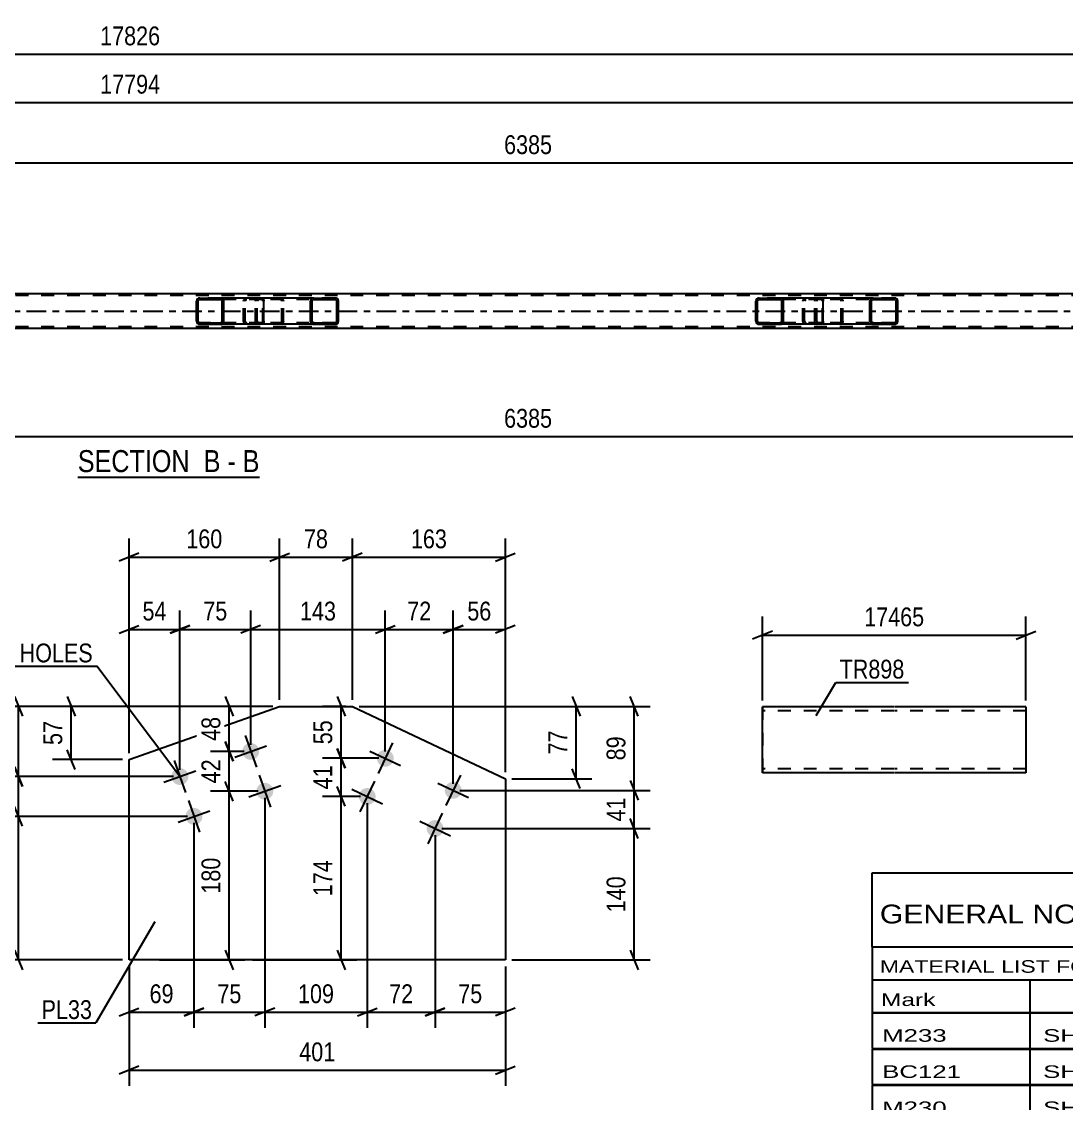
# Model space of a CAD drawing. Header units: millimetres. Extents: x 0 to 841, y 0 to 594.
# Drawn here: x 386.5 to 545.5, y 100.7 to 265.3 of the extents above; entities that cross this region are included whole.
import ezdxf

# ---------------------------------------------------------------- set-up
doc = ezdxf.new("R2010")
doc.units = ezdxf.units.MM
doc.linetypes.add('DXK_LINE_DOT2', pattern=[3.9198, 1.9599, -1.9599])
doc.linetypes.add('DXK_LINE_DOT3', pattern=[5.9187, 2.979, -0.9799, 0.9799, -0.9799])
doc.styles.add('Arial Narrow', font='ARIALN.TTF', dxfattribs={"height": 0.2})

# ---------------------------------------------------------------- blocks, each defined once
blk = doc.blocks.new('Unknown-275727060-12 - 3899')
at = {"color": 6, "linetype": 'Continuous'}
blk.add_line((395.1, 195.98), (422.75, 195.98), dxfattribs=at)
at = {"color": 0, "linetype": 'Continuous'}
for points in [[(413.21, 196.73), (413.21, 200.23), (395.1, 200.23), (395.1, 196.73)], [(416.81, 196.73), (416.81, 200.23), (414.26, 200.23), (414.26, 196.73)], [(419.14, 196.73), (419.14, 200.23), (417.86, 200.23), (417.86, 196.73)], [(422.75, 196.73), (422.75, 200.23), (420.19, 200.23), (420.19, 196.73)]]:
    blk.add_wipeout(points, dxfattribs=at)
at = {"color": 7, "linetype": 'Continuous', "style": 'Arial Narrow'}
for s, p in [('SECTION ', (395.1, 196.73)), ('B', (414.26, 196.73)), ('B', (420.19, 196.73)), ('-', (417.86, 196.73))]:
    blk.add_text(s, height=3.34, dxfattribs=at).set_placement(p)
blk = doc.blocks.new('Part-275727060-3961 - 3899')
at = {"color": 2, "linetype": 'Continuous'}
for p, q in [((590.53, 223.85), (341.12, 223.85)), ((590.53, 218.57), (341.12, 218.57))]:
    blk.add_line(p, q, dxfattribs=at)
at = {"color": 7, "linetype": 'DXK_LINE_DOT2'}
for p, q in [((732.53, 223.61), (73.61, 223.61)), ((732.53, 218.81), (73.61, 218.81))]:
    blk.add_line(p, q, dxfattribs=at)
at = {"color": 7, "linetype": 'DXK_LINE_DOT3'}
blk.add_line((73.61, 221.21), (732.53, 221.21), dxfattribs=at)
blk = doc.blocks.new('Part-275727060-4085 - 3899')
at = {"linetype": 'Continuous'}
h = blk.add_hatch(dxfattribs=at)
h.set_pattern_fill('', scale=0.7, style=0, pattern_type=0)
h.set_pattern_definition([(45, (417.3038, 222.9175), (-1.57154, 1.57154), [])])
h.paths.add_polyline_path([(417.34, 222.73), (417.3, 222.92), (417.19, 223.07), (417.03, 223.18), (416.84, 223.21), (413.66, 223.21), (413.46, 223.18), (413.3, 223.07), (413.19, 222.92), (413.15, 222.73), (413.15, 219.69), (413.19, 219.51), (413.3, 219.35), (413.46, 219.25), (413.66, 219.21), (416.84, 219.21), (417.03, 219.25), (417.19, 219.35), (417.3, 219.51), (417.34, 219.69)])
h.paths.add_polyline_path([(417.07, 219.6), (417.02, 219.52), (416.94, 219.47), (416.84, 219.45), (413.66, 219.45), (413.56, 219.47), (413.48, 219.52), (413.42, 219.6), (413.4, 219.69), (413.4, 222.73), (413.42, 222.83), (413.48, 222.9), (413.56, 222.96), (413.66, 222.97), (416.84, 222.97), (416.94, 222.96), (417.02, 222.9), (417.07, 222.83), (417.09, 222.73), (417.09, 219.69)])
at = {"color": 2, "linetype": 'Continuous'}
for p, q in [((413.19, 222.92), (413.15, 222.73)), ((413.15, 219.69), (413.15, 222.73)), ((413.4, 222.73), (413.42, 222.83)), ((413.4, 219.69), (413.4, 222.73)), ((413.42, 222.83), (413.48, 222.9)), ((413.66, 223.21), (413.46, 223.18)), ((413.48, 222.9), (413.56, 222.96)), ((413.56, 222.96), (413.66, 222.97)), ((413.66, 223.21), (416.84, 223.21)), ((413.66, 222.97), (416.84, 222.97)), ((423.14, 223.21), (416.84, 223.21)), ((417.03, 223.18), (416.84, 223.21)), ((416.84, 222.97), (416.94, 222.96)), ((416.94, 222.96), (417.02, 222.9)), ((417.02, 222.9), (417.07, 222.83)), ((417.07, 222.83), (417.09, 222.73)), ((417.09, 219.69), (417.09, 222.73)), ((417.34, 222.73), (417.3, 222.92)), ((417.34, 219.69), (417.34, 222.73)), ((423.14, 223.21), (423.24, 223.18)), ((423.24, 223.18), (423.33, 223.07)), ((423.33, 223.07), (423.39, 222.92)), ((423.39, 222.92), (423.41, 222.73)), ((423.41, 219.69), (423.41, 222.73)), ((413.15, 219.69), (413.19, 219.51)), ((413.42, 219.6), (413.4, 219.69)), ((413.48, 219.52), (413.42, 219.6)), ((413.46, 219.25), (413.66, 219.21)), ((413.56, 219.47), (413.48, 219.52)), ((413.66, 219.45), (413.56, 219.47)), ((413.66, 219.45), (416.84, 219.45)), ((413.66, 219.21), (416.84, 219.21)), ((416.94, 219.47), (416.84, 219.45)), ((416.84, 219.21), (417.03, 219.25)), ((423.14, 219.21), (416.84, 219.21)), ((417.02, 219.52), (416.94, 219.47)), ((417.07, 219.6), (417.02, 219.52)), ((417.09, 219.69), (417.07, 219.6)), ((417.3, 219.51), (417.34, 219.69)), ((423.24, 219.25), (423.14, 219.21)), ((423.33, 219.35), (423.24, 219.25)), ((423.39, 219.51), (423.33, 219.35)), ((423.41, 219.69), (423.39, 219.51))]:
    blk.add_line(p, q, dxfattribs=at)
at = {"color": 7, "linetype": 'DXK_LINE_DOT2'}
for p, q in [((416.84, 223.21), (413.66, 223.21)), ((423.14, 222.97), (413.66, 222.97)), ((420.3, 222.73), (420.34, 222.92)), ((420.3, 219.69), (420.3, 222.73)), ((420.57, 222.83), (420.55, 222.73)), ((420.55, 219.69), (420.55, 222.73)), ((420.63, 222.9), (420.57, 222.83)), ((420.61, 223.18), (420.81, 223.21)), ((420.63, 222.9), (420.65, 222.92)), ((420.65, 222.92), (420.71, 222.96)), ((420.71, 222.96), (420.81, 222.97)), ((422.15, 222.97), (422.15, 223.21)), ((423.19, 222.96), (423.14, 222.97)), ((423.24, 222.9), (423.19, 222.96)), ((423.26, 222.83), (423.24, 222.9)), ((423.28, 222.73), (423.26, 222.83)), ((423.28, 219.69), (423.28, 222.73)), ((423.14, 219.45), (413.66, 219.45)), ((416.84, 219.21), (413.66, 219.21)), ((420.34, 219.51), (420.3, 219.69)), ((420.55, 219.69), (420.57, 219.6)), ((420.57, 219.6), (420.63, 219.52)), ((420.81, 219.21), (420.61, 219.25)), ((420.63, 219.52), (420.71, 219.47)), ((420.71, 219.47), (420.81, 219.45)), ((422.15, 219.21), (422.15, 219.45)), ((423.14, 219.45), (423.19, 219.47)), ((423.19, 219.47), (423.24, 219.52)), ((423.24, 219.52), (423.26, 219.6)), ((423.26, 219.6), (423.28, 219.69))]:
    blk.add_line(p, q, dxfattribs=at)
at = {"color": 2, "linetype": 'Continuous'}
for centre, start, end in [((413.64, 222.72), 111.1941, 156.1506), ((416.85, 222.72), 23.8494, 68.8059), ((413.64, 219.71), 203.8494, 248.8059), ((416.85, 219.71), 291.1941, 336.1506)]:
    blk.add_arc(centre, 0.492, start, end, dxfattribs=at)
at = {"color": 7, "linetype": 'DXK_LINE_DOT2'}
for centre, start, end in [((420.79, 222.72), 111.1941, 156.1506), ((420.79, 219.71), 203.8494, 248.8059)]:
    blk.add_arc(centre, 0.492, start, end, dxfattribs=at)
blk = doc.blocks.new('Part-275727060-4086 - 3899')
at = {"linetype": 'Continuous'}
h = blk.add_hatch(dxfattribs=at)
h.set_pattern_fill('', scale=0.7, style=0, pattern_type=0)
h.set_pattern_definition([(45, (502.438, 222.9175), (-1.57154, 1.57154), [])])
h.paths.add_polyline_path([(502.48, 222.73), (502.44, 222.92), (502.33, 223.07), (502.17, 223.18), (501.97, 223.21), (498.79, 223.21), (498.6, 223.18), (498.43, 223.07), (498.32, 222.92), (498.29, 222.73), (498.29, 219.69), (498.32, 219.51), (498.43, 219.35), (498.6, 219.25), (498.79, 219.21), (501.97, 219.21), (502.17, 219.25), (502.33, 219.35), (502.44, 219.51), (502.48, 219.69)])
h.paths.add_polyline_path([(502.21, 219.6), (502.15, 219.52), (502.07, 219.47), (501.97, 219.45), (498.79, 219.45), (498.69, 219.47), (498.61, 219.52), (498.56, 219.6), (498.54, 219.69), (498.54, 222.73), (498.56, 222.83), (498.61, 222.9), (498.69, 222.96), (498.79, 222.97), (501.97, 222.97), (502.07, 222.96), (502.15, 222.9), (502.21, 222.83), (502.22, 222.73), (502.22, 219.69)])
at = {"color": 2, "linetype": 'Continuous'}
for p, q in [((498.32, 222.92), (498.29, 222.73)), ((498.29, 219.69), (498.29, 222.73)), ((498.54, 222.73), (498.56, 222.83)), ((498.54, 219.69), (498.54, 222.73)), ((498.56, 222.83), (498.61, 222.9)), ((498.79, 223.21), (498.6, 223.18)), ((498.61, 222.9), (498.69, 222.96)), ((498.69, 222.96), (498.79, 222.97)), ((498.79, 223.21), (501.97, 223.21)), ((498.79, 222.97), (501.97, 222.97)), ((508.27, 223.21), (501.97, 223.21)), ((502.17, 223.18), (501.97, 223.21)), ((501.97, 222.97), (502.07, 222.96)), ((502.07, 222.96), (502.15, 222.9)), ((502.15, 222.9), (502.21, 222.83)), ((502.21, 222.83), (502.22, 222.73)), ((502.22, 219.69), (502.22, 222.73)), ((502.48, 222.73), (502.44, 222.92)), ((502.48, 219.69), (502.48, 222.73)), ((508.27, 223.21), (508.38, 223.18)), ((508.38, 223.18), (508.47, 223.07)), ((508.47, 223.07), (508.52, 222.92)), ((508.52, 222.92), (508.54, 222.73)), ((508.54, 219.69), (508.54, 222.73)), ((498.29, 219.69), (498.32, 219.51)), ((498.56, 219.6), (498.54, 219.69)), ((498.61, 219.52), (498.56, 219.6)), ((498.6, 219.25), (498.79, 219.21)), ((498.69, 219.47), (498.61, 219.52)), ((498.79, 219.45), (498.69, 219.47)), ((498.79, 219.45), (501.97, 219.45)), ((498.79, 219.21), (501.97, 219.21)), ((502.07, 219.47), (501.97, 219.45)), ((501.97, 219.21), (502.17, 219.25)), ((508.27, 219.21), (501.97, 219.21)), ((502.15, 219.52), (502.07, 219.47)), ((502.21, 219.6), (502.15, 219.52)), ((502.22, 219.69), (502.21, 219.6)), ((502.44, 219.51), (502.48, 219.69)), ((508.38, 219.25), (508.27, 219.21)), ((508.47, 219.35), (508.38, 219.25)), ((508.52, 219.51), (508.47, 219.35)), ((508.54, 219.69), (508.52, 219.51))]:
    blk.add_line(p, q, dxfattribs=at)
at = {"color": 7, "linetype": 'DXK_LINE_DOT2'}
for p, q in [((501.97, 223.21), (498.79, 223.21)), ((508.27, 222.97), (498.79, 222.97)), ((505.44, 222.73), (505.47, 222.92)), ((505.44, 219.69), (505.44, 222.73)), ((505.71, 222.83), (505.69, 222.73)), ((505.69, 219.69), (505.69, 222.73)), ((505.76, 222.9), (505.71, 222.83)), ((505.75, 223.18), (505.94, 223.21)), ((505.76, 222.9), (505.78, 222.92)), ((505.78, 222.92), (505.84, 222.96)), ((505.84, 222.96), (505.94, 222.97)), ((507.28, 222.97), (507.28, 223.21)), ((508.33, 222.96), (508.27, 222.97)), ((508.37, 222.9), (508.33, 222.96)), ((508.4, 222.83), (508.37, 222.9)), ((508.41, 222.73), (508.4, 222.83)), ((508.41, 219.69), (508.41, 222.73)), ((508.27, 219.45), (498.79, 219.45)), ((501.97, 219.21), (498.79, 219.21)), ((505.47, 219.51), (505.44, 219.69)), ((505.69, 219.69), (505.71, 219.6)), ((505.71, 219.6), (505.76, 219.52)), ((505.94, 219.21), (505.75, 219.25)), ((505.76, 219.52), (505.78, 219.51)), ((505.78, 219.51), (505.84, 219.47)), ((505.84, 219.47), (505.94, 219.45)), ((507.28, 219.21), (507.28, 219.45)), ((508.27, 219.45), (508.33, 219.47)), ((508.33, 219.47), (508.37, 219.52)), ((508.37, 219.52), (508.4, 219.6)), ((508.4, 219.6), (508.41, 219.69))]:
    blk.add_line(p, q, dxfattribs=at)
at = {"color": 2, "linetype": 'Continuous'}
for centre, start, end in [((498.77, 222.72), 111.1941, 156.1506), ((501.99, 222.72), 23.8494, 68.8059), ((498.77, 219.71), 203.8494, 248.8059), ((501.99, 219.71), 291.1941, 336.1506)]:
    blk.add_arc(centre, 0.492, start, end, dxfattribs=at)
at = {"color": 7, "linetype": 'DXK_LINE_DOT2'}
for centre, start, end in [((505.92, 222.72), 111.1941, 156.1506), ((505.92, 219.71), 203.8494, 248.8059)]:
    blk.add_arc(centre, 0.492, start, end, dxfattribs=at)
blk = doc.blocks.new('Part-275727060-4087 - 3899')
at = {"linetype": 'Continuous'}
h = blk.add_hatch(dxfattribs=at)
h.set_pattern_fill('', scale=0.7, style=0, pattern_type=0)
h.set_pattern_definition([(45, (519.8487, 222.9175), (-1.57154, 1.57154), [])])
h.paths.add_polyline_path([(519.89, 222.73), (519.85, 222.92), (519.74, 223.07), (519.57, 223.18), (519.38, 223.21), (516.14, 223.21), (515.95, 223.18), (515.78, 223.07), (515.67, 222.92), (515.63, 222.73), (515.63, 219.69), (515.67, 219.51), (515.78, 219.35), (515.95, 219.25), (516.14, 219.21), (519.38, 219.21), (519.57, 219.25), (519.74, 219.35), (519.85, 219.51), (519.89, 219.69)])
h.paths.add_polyline_path([(519.61, 219.6), (519.56, 219.52), (519.47, 219.47), (519.38, 219.45), (516.14, 219.45), (516.04, 219.47), (515.96, 219.52), (515.91, 219.6), (515.89, 219.69), (515.89, 222.73), (515.91, 222.83), (515.96, 222.9), (516.04, 222.96), (516.14, 222.97), (519.38, 222.97), (519.47, 222.96), (519.56, 222.9), (519.61, 222.83), (519.63, 222.73), (519.63, 219.69)])
at = {"color": 7, "linetype": 'DXK_LINE_DOT2'}
for p, q in [((507.28, 222.73), (507.32, 222.92)), ((507.28, 219.69), (507.28, 222.73)), ((507.56, 222.83), (507.54, 222.73)), ((507.54, 219.69), (507.54, 222.73)), ((507.61, 222.9), (507.56, 222.83)), ((507.6, 223.18), (507.79, 223.21)), ((507.69, 222.96), (507.61, 222.9)), ((507.79, 222.97), (507.69, 222.96)), ((508.27, 223.21), (507.79, 223.21)), ((519.38, 222.97), (507.79, 222.97)), ((511.03, 223.21), (511.22, 223.18)), ((511.13, 222.96), (511.03, 222.97)), ((511.21, 222.9), (511.13, 222.96)), ((511.26, 222.83), (511.21, 222.9)), ((511.28, 222.73), (511.26, 222.83)), ((511.28, 219.69), (511.28, 222.73)), ((511.5, 222.92), (511.54, 222.73)), ((511.54, 219.69), (511.54, 222.73)), ((519.38, 223.21), (516.14, 223.21)), ((507.32, 219.51), (507.28, 219.69)), ((507.54, 219.69), (507.56, 219.6)), ((507.56, 219.6), (507.61, 219.52)), ((507.79, 219.21), (507.6, 219.25)), ((507.61, 219.52), (507.69, 219.47)), ((507.69, 219.47), (507.79, 219.45)), ((519.38, 219.45), (507.79, 219.45)), ((508.27, 219.21), (507.79, 219.21)), ((511.03, 219.45), (511.13, 219.47)), ((511.22, 219.25), (511.03, 219.21)), ((511.13, 219.47), (511.21, 219.52)), ((511.21, 219.52), (511.26, 219.6)), ((511.26, 219.6), (511.28, 219.69)), ((511.54, 219.69), (511.5, 219.51)), ((516.14, 219.21), (519.38, 219.21))]:
    blk.add_line(p, q, dxfattribs=at)
at = {"color": 2, "linetype": 'Continuous'}
for p, q in [((516.14, 223.21), (508.27, 223.21)), ((515.67, 222.92), (515.63, 222.73)), ((515.63, 219.69), (515.63, 222.73)), ((515.89, 222.73), (515.91, 222.83)), ((515.89, 219.69), (515.89, 222.73)), ((515.91, 222.83), (515.96, 222.9)), ((516.14, 223.21), (515.95, 223.18)), ((515.96, 222.9), (516.04, 222.96)), ((516.04, 222.96), (516.14, 222.97)), ((516.14, 223.21), (519.38, 223.21)), ((516.14, 222.97), (519.38, 222.97)), ((519.57, 223.18), (519.38, 223.21)), ((519.38, 222.97), (519.47, 222.96)), ((519.47, 222.96), (519.56, 222.9)), ((519.56, 222.9), (519.61, 222.83)), ((519.61, 222.83), (519.63, 222.73)), ((519.63, 219.69), (519.63, 222.73)), ((519.89, 222.73), (519.85, 222.92)), ((519.89, 219.69), (519.89, 222.73)), ((516.14, 219.21), (508.27, 219.21)), ((515.63, 219.69), (515.67, 219.51)), ((515.91, 219.6), (515.89, 219.69)), ((515.96, 219.52), (515.91, 219.6)), ((515.95, 219.25), (516.14, 219.21)), ((516.04, 219.47), (515.96, 219.52)), ((516.14, 219.45), (516.04, 219.47)), ((516.14, 219.45), (519.38, 219.45)), ((516.14, 219.21), (519.38, 219.21)), ((519.47, 219.47), (519.38, 219.45)), ((519.38, 219.21), (519.57, 219.25)), ((519.56, 219.52), (519.47, 219.47)), ((519.61, 219.6), (519.56, 219.52)), ((519.63, 219.69), (519.61, 219.6)), ((519.85, 219.51), (519.89, 219.69))]:
    blk.add_line(p, q, dxfattribs=at)
at = {"color": 7, "linetype": 'DXK_LINE_DOT2'}
for centre, start, end in [((507.77, 222.71), 110.7583, 155.68), ((511.05, 222.71), 24.3199, 69.2417), ((507.77, 219.71), 204.3199, 249.2417), ((511.05, 219.71), 290.7583, 335.68)]:
    blk.add_arc(centre, 0.496, start, end, dxfattribs=at)
at = {"color": 2, "linetype": 'Continuous'}
for centre, start, end in [((516.12, 222.71), 110.7583, 155.68), ((519.4, 222.71), 24.32, 69.2417), ((516.12, 219.71), 204.32, 249.2417), ((519.4, 219.71), 290.7583, 335.68)]:
    blk.add_arc(centre, 0.496, start, end, dxfattribs=at)
blk = doc.blocks.new('Part-275727060-4089 - 3899')
at = {"linetype": 'Continuous'}
h = blk.add_hatch(dxfattribs=at)
h.set_pattern_fill('', scale=0.7, style=0, pattern_type=0)
h.set_pattern_definition([(45, (434.7145, 222.9175), (-1.57154, 1.57154), [])])
h.paths.add_polyline_path([(434.75, 222.73), (434.71, 222.92), (434.6, 223.07), (434.44, 223.18), (434.24, 223.21), (431.01, 223.21), (430.81, 223.18), (430.65, 223.07), (430.54, 222.92), (430.5, 222.73), (430.5, 219.69), (430.54, 219.51), (430.65, 219.35), (430.81, 219.25), (431.01, 219.21), (434.24, 219.21), (434.44, 219.25), (434.6, 219.35), (434.71, 219.51), (434.75, 219.69)])
h.paths.add_polyline_path([(434.48, 219.6), (434.42, 219.52), (434.34, 219.47), (434.24, 219.45), (431.01, 219.45), (430.91, 219.47), (430.83, 219.52), (430.77, 219.6), (430.75, 219.69), (430.75, 222.73), (430.77, 222.83), (430.83, 222.9), (430.91, 222.96), (431.01, 222.97), (434.24, 222.97), (434.34, 222.96), (434.42, 222.9), (434.48, 222.83), (434.5, 222.73), (434.5, 219.69)])
at = {"color": 7, "linetype": 'DXK_LINE_DOT2'}
for p, q in [((422.15, 222.73), (422.19, 222.92)), ((422.15, 219.69), (422.15, 222.73)), ((422.42, 222.83), (422.4, 222.73)), ((422.4, 219.69), (422.4, 222.73)), ((422.48, 222.9), (422.42, 222.83)), ((422.46, 223.18), (422.66, 223.21)), ((422.56, 222.96), (422.48, 222.9)), ((422.66, 222.97), (422.56, 222.96)), ((423.14, 223.21), (422.66, 223.21)), ((434.24, 222.97), (422.66, 222.97)), ((425.89, 223.21), (426.09, 223.18)), ((425.99, 222.96), (425.89, 222.97)), ((426.07, 222.9), (425.99, 222.96)), ((426.13, 222.83), (426.07, 222.9)), ((426.15, 222.73), (426.13, 222.83)), ((426.15, 219.69), (426.15, 222.73)), ((426.37, 222.92), (426.4, 222.73)), ((426.4, 219.69), (426.4, 222.73)), ((434.24, 223.21), (431.01, 223.21)), ((422.19, 219.51), (422.15, 219.69)), ((422.4, 219.69), (422.42, 219.6)), ((422.42, 219.6), (422.48, 219.52)), ((422.66, 219.21), (422.46, 219.25)), ((422.48, 219.52), (422.56, 219.47)), ((422.56, 219.47), (422.66, 219.45)), ((434.24, 219.45), (422.66, 219.45)), ((423.14, 219.21), (422.66, 219.21)), ((425.89, 219.45), (425.99, 219.47)), ((426.09, 219.25), (425.89, 219.21)), ((425.99, 219.47), (426.07, 219.52)), ((426.07, 219.52), (426.13, 219.6)), ((426.13, 219.6), (426.15, 219.69)), ((426.4, 219.69), (426.37, 219.51)), ((434.24, 219.21), (431.01, 219.21))]:
    blk.add_line(p, q, dxfattribs=at)
at = {"color": 2, "linetype": 'Continuous'}
for p, q in [((431.01, 223.21), (423.14, 223.21)), ((430.54, 222.92), (430.5, 222.73)), ((430.5, 219.69), (430.5, 222.73)), ((430.75, 222.73), (430.77, 222.83)), ((430.75, 219.69), (430.75, 222.73)), ((430.77, 222.83), (430.83, 222.9)), ((431.01, 223.21), (430.81, 223.18)), ((430.83, 222.9), (430.91, 222.96)), ((430.91, 222.96), (431.01, 222.97)), ((431.01, 223.21), (434.24, 223.21)), ((431.01, 222.97), (434.24, 222.97)), ((434.44, 223.18), (434.24, 223.21)), ((434.24, 222.97), (434.34, 222.96)), ((434.34, 222.96), (434.42, 222.9)), ((434.42, 222.9), (434.48, 222.83)), ((434.48, 222.83), (434.5, 222.73)), ((434.5, 219.69), (434.5, 222.73)), ((434.75, 222.73), (434.71, 222.92)), ((434.75, 219.69), (434.75, 222.73)), ((431.01, 219.21), (423.14, 219.21)), ((430.5, 219.69), (430.54, 219.51)), ((430.77, 219.6), (430.75, 219.69)), ((430.83, 219.52), (430.77, 219.6)), ((430.81, 219.25), (431.01, 219.21)), ((430.91, 219.47), (430.83, 219.52)), ((431.01, 219.45), (430.91, 219.47)), ((431.01, 219.45), (434.24, 219.45)), ((431.01, 219.21), (434.24, 219.21)), ((434.34, 219.47), (434.24, 219.45)), ((434.24, 219.21), (434.44, 219.25)), ((434.42, 219.52), (434.34, 219.47)), ((434.48, 219.6), (434.42, 219.52)), ((434.5, 219.69), (434.48, 219.6)), ((434.71, 219.51), (434.75, 219.69))]:
    blk.add_line(p, q, dxfattribs=at)
at = {"color": 7, "linetype": 'DXK_LINE_DOT2'}
for centre, start, end in [((422.64, 222.71), 110.7583, 155.68), ((425.91, 222.71), 24.3199, 69.2417), ((422.64, 219.71), 204.3199, 249.2417), ((425.91, 219.71), 290.7583, 335.68)]:
    blk.add_arc(centre, 0.496, start, end, dxfattribs=at)
at = {"color": 2, "linetype": 'Continuous'}
for centre, start, end in [((430.99, 222.71), 110.7583, 155.68), ((434.26, 222.71), 24.32, 69.2417), ((430.99, 219.71), 204.32, 249.2417), ((434.26, 219.71), 290.7583, 335.68)]:
    blk.add_arc(centre, 0.496, start, end, dxfattribs=at)
blk = doc.blocks.new('Part-275727060-5865 - 5858')
at = {"color": 2, "linetype": 'Continuous'}
for p, q in [((499.29, 150.99), (499.29, 160.99)), ((499.29, 160.99), (499.29, 160.99)), ((519.29, 160.99), (499.29, 160.99)), ((539.39, 160.99), (519.39, 160.99)), ((539.39, 160.99), (539.39, 160.9)), ((539.39, 160.9), (539.39, 159.79)), ((539.39, 159.79), (539.39, 150.99)), ((499.29, 150.99), (499.29, 150.99)), ((519.29, 150.99), (499.29, 150.99)), ((539.39, 150.99), (519.39, 150.99))]:
    blk.add_line(p, q, dxfattribs=at)
at = {"color": 7, "linetype": 'DXK_LINE_DOT2'}
for p, q in [((499.29, 160.99), (499.29, 150.99)), ((499.29, 160.99), (499.29, 160.99)), ((519.29, 160.39), (499.29, 160.39)), ((539.39, 160.39), (519.39, 160.39)), ((539.39, 160.64), (539.39, 159.79)), ((519.29, 151.59), (499.29, 151.59)), ((539.39, 151.59), (519.39, 151.59)), ((539.39, 151.64), (539.39, 151.73)), ((539.39, 151.59), (539.39, 151.64)), ((539.39, 151.59), (539.39, 151.64)), ((499.29, 150.99), (499.29, 150.99))]:
    blk.add_line(p, q, dxfattribs=at)
blk = doc.blocks.new('Part-275727060-5918 - 5912')
at = {"color": 2, "linetype": 'Continuous'}
for p, q in [((402.91, 152.98), (425.8, 161.09)), ((425.8, 161.09), (436.89, 161.09)), ((436.89, 161.09), (460.17, 150.08)), ((402.91, 122.5), (402.91, 152.98)), ((460.17, 150.08), (460.17, 122.5)), ((460.17, 122.5), (402.91, 122.5))]:
    blk.add_line(p, q, dxfattribs=at)
blk = doc.blocks.new('Bolt-275727060-5951 - 5912')
at = {"linetype": 'Continuous'}
for points in [[(422.62, 154.66, -1), (420.2, 153.8, -1)], [(411.85, 150.84, -1), (409.42, 149.98, -1)], [(424.77, 148.6, -1), (422.34, 147.74, -1)], [(414, 144.78, -1), (411.57, 143.92, -1)]]:
    blk.add_hatch(color=1, dxfattribs=at).paths.add_polyline_path(points)
at = {"color": 1, "linetype": 'Continuous'}
for p, q in [((420.55, 156.65), (422.27, 151.81)), ((418.98, 153.37), (423.83, 155.09)), ((409.78, 152.83), (411.5, 147.99)), ((408.21, 149.55), (413.06, 151.27)), ((422.7, 150.6), (424.42, 145.75)), ((421.13, 147.31), (425.98, 149.03)), ((411.92, 146.78), (413.64, 141.93)), ((410.36, 143.49), (415.21, 145.21))]:
    blk.add_line(p, q, dxfattribs=at)
blk = doc.blocks.new('Bolt-275727060-5956 - 5912')
at = {"linetype": 'Continuous'}
for points in [[(443.05, 152.65, -1), (440.73, 153.74, -1)], [(440.3, 146.83, -1), (437.98, 147.93, -1)], [(453.38, 147.76, -1), (451.06, 148.86, -1)], [(450.63, 141.95, -1), (448.31, 143.05, -1)]]:
    blk.add_hatch(color=1, dxfattribs=at).paths.add_polyline_path(points)
at = {"color": 1, "linetype": 'Continuous'}
for p, q in [((442.99, 155.52), (440.79, 150.87)), ((439.56, 154.29), (444.21, 152.1)), ((453.32, 150.63), (451.12, 145.98)), ((436.82, 148.48), (441.46, 146.28)), ((440.24, 149.71), (438.04, 145.06)), ((449.89, 149.41), (454.54, 147.21)), ((447.15, 143.6), (451.8, 141.4)), ((450.57, 144.82), (448.37, 140.17))]:
    blk.add_line(p, q, dxfattribs=at)
blk = doc.blocks.new('StraightDimension-275727060-4231 - 3899')
at = {"color": 7, "linetype": 'Continuous'}
blk.add_line((64.35, 260.31), (741.79, 260.31), dxfattribs=at)
at = {"color": 0}
blk.add_wipeout([(408.24, 261.06), (408.24, 265.26), (397.9, 265.26), (397.9, 261.06)], dxfattribs=at)
at = {"color": 3, "style": 'Arial Narrow'}
blk.add_text('17826', height=2.863, dxfattribs=at).set_placement((398.5, 261.66))
blk = doc.blocks.new('StraightDimension-275727060-4190 - 3899')
at = {"color": 7, "linetype": 'Continuous'}
blk.add_line((335.92, 243.76), (591.33, 243.76), dxfattribs=at)
at = {"color": 0}
blk.add_wipeout([(467.88, 244.51), (467.88, 248.71), (459.37, 248.71), (459.37, 244.51)], dxfattribs=at)
at = {"color": 3, "style": 'Arial Narrow'}
blk.add_text('6385', height=2.863, dxfattribs=at).set_placement((459.97, 245.11))
blk = doc.blocks.new('StraightDimension-275727060-4210 - 3899')
at = {"color": 7, "linetype": 'Continuous'}
blk.add_line((64.99, 252.96), (741.15, 252.96), dxfattribs=at)
at = {"color": 0}
blk.add_wipeout([(408.24, 253.71), (408.24, 257.91), (397.9, 257.91), (397.9, 253.71)], dxfattribs=at)
at = {"color": 3, "style": 'Arial Narrow'}
blk.add_text('17794', height=2.863, dxfattribs=at).set_placement((398.5, 254.31))
blk = doc.blocks.new('StraightDimension-275727060-4258 - 3899')
at = {"color": 7, "linetype": 'Continuous'}
blk.add_line((335.92, 202.13), (591.33, 202.13), dxfattribs=at)
at = {"color": 0}
blk.add_wipeout([(467.88, 202.88), (467.88, 207.08), (459.37, 207.08), (459.37, 202.88)], dxfattribs=at)
at = {"color": 3, "style": 'Arial Narrow'}
blk.add_text('6385', height=2.863, dxfattribs=at).set_placement((459.97, 203.48))
blk = doc.blocks.new('StraightDimension-275727060-5873 - 5858')
at = {"color": 7, "linetype": 'Continuous'}
for p, q in [((499.29, 161.99), (499.29, 174.77)), ((539.39, 161.99), (539.39, 174.77)), ((500.79, 172.52), (497.79, 171.32)), ((499.29, 171.92), (539.39, 171.92)), ((537.89, 171.32), (540.89, 172.52))]:
    blk.add_line(p, q, dxfattribs=at)
at = {"color": 0}
blk.add_wipeout([(524.51, 172.67), (524.51, 176.87), (514.17, 176.87), (514.17, 172.67)], dxfattribs=at)
at = {"color": 3, "style": 'Arial Narrow'}
blk.add_text('17465', height=2.863, dxfattribs=at).set_placement((514.77, 173.27))
blk = doc.blocks.new('StraightDimension-275727060-17318 - 5912')
at = {"color": 7, "linetype": 'Continuous'}
for p, q in [((385.47, 162.59), (386.67, 159.59)), ((424.8, 161.09), (383.22, 161.09)), ((386.07, 150.41), (386.07, 161.09)), ((386.67, 148.91), (385.47, 151.91)), ((409.64, 150.41), (383.22, 150.41))]:
    blk.add_line(p, q, dxfattribs=at)
at = {"color": 0}
blk.add_wipeout([(385.32, 158.18), (381.12, 158.18), (381.12, 153.32), (385.32, 153.32)], dxfattribs=at)
at = {"color": 3, "style": 'Arial Narrow'}
blk.add_text('75', height=2.863, rotation=90.0002, dxfattribs=at).set_placement((384.72, 153.92))
blk = doc.blocks.new('StraightDimension-275727060-5978 - 5912')
at = {"color": 7, "linetype": 'Continuous'}
for p, q in [((402.91, 153.98), (402.91, 186.64)), ((425.8, 162.09), (425.8, 186.64)), ((404.41, 184.39), (401.41, 183.19)), ((424.3, 183.19), (427.3, 184.39)), ((402.91, 183.79), (425.8, 183.79))]:
    blk.add_line(p, q, dxfattribs=at)
at = {"color": 0}
blk.add_wipeout([(417.69, 184.54), (417.69, 188.74), (411.01, 188.74), (411.01, 184.54)], dxfattribs=at)
at = {"color": 3, "style": 'Arial Narrow'}
blk.add_text('160', height=2.863, dxfattribs=at).set_placement((411.61, 185.14))
blk = doc.blocks.new('StraightDimension-275727060-5958 - 5912')
at = {"color": 7, "linetype": 'Continuous'}
for p, q in [((436.89, 162.09), (436.89, 186.64)), ((460.17, 151.08), (460.17, 186.64)), ((438.39, 184.39), (435.39, 183.19)), ((458.67, 183.19), (461.67, 184.39)), ((436.89, 183.79), (460.17, 183.79))]:
    blk.add_line(p, q, dxfattribs=at)
at = {"color": 0}
blk.add_wipeout([(451.87, 184.54), (451.87, 188.74), (445.19, 188.74), (445.19, 184.54)], dxfattribs=at)
at = {"color": 3, "style": 'Arial Narrow'}
blk.add_text('163', height=2.863, dxfattribs=at).set_placement((445.79, 185.14))
blk = doc.blocks.new('StraightDimension-275727060-17266 - 5912')
at = {"color": 7, "linetype": 'Continuous'}
for p, q in [((480.38, 159.59), (479.18, 162.59)), ((437.89, 161.09), (482.18, 161.09)), ((479.78, 148.31), (479.78, 161.09)), ((479.18, 149.81), (480.38, 146.81)), ((453.22, 148.31), (482.18, 148.31))]:
    blk.add_line(p, q, dxfattribs=at)
at = {"color": 0}
blk.add_wipeout([(479.03, 157.13), (474.83, 157.13), (474.83, 152.27), (479.03, 152.27)], dxfattribs=at)
at = {"color": 3, "style": 'Arial Narrow'}
blk.add_text('89', height=2.863, rotation=90.0002, dxfattribs=at).set_placement((478.43, 152.87))
blk = doc.blocks.new('StraightDimension-275727060-5968 - 5912')
at = {"color": 7, "linetype": 'Continuous'}
for p, q in [((425.8, 162.09), (425.8, 186.64)), ((436.89, 162.09), (436.89, 186.64)), ((424.3, 183.19), (427.3, 184.39)), ((438.39, 184.39), (435.39, 183.19)), ((425.8, 183.79), (436.89, 183.79))]:
    blk.add_line(p, q, dxfattribs=at)
at = {"color": 0}
blk.add_wipeout([(433.77, 184.54), (433.77, 188.74), (428.91, 188.74), (428.91, 184.54)], dxfattribs=at)
at = {"color": 3, "style": 'Arial Narrow'}
blk.add_text('78', height=2.863, dxfattribs=at).set_placement((429.51, 185.14))
blk = doc.blocks.new('StraightDimension-275727060-5989 - 5912')
at = {"color": 7, "linetype": 'Continuous'}
for p, q in [((402.91, 121.5), (402.91, 103.34)), ((460.17, 121.5), (460.17, 103.34)), ((404.41, 106.34), (401.41, 105.14)), ((402.91, 105.74), (460.17, 105.74)), ((458.67, 105.14), (461.67, 106.34))]:
    blk.add_line(p, q, dxfattribs=at)
at = {"color": 0}
blk.add_wipeout([(434.88, 106.49), (434.88, 110.69), (428.2, 110.69), (428.2, 106.49)], dxfattribs=at)
at = {"color": 3, "style": 'Arial Narrow'}
blk.add_text('401', height=2.863, dxfattribs=at).set_placement((428.8, 107.09))
blk = doc.blocks.new('StraightDimension-275727060-5994 - 5912')
at = {"color": 7, "linetype": 'Continuous'}
for p, q in [((470.33, 162.59), (471.53, 159.59)), ((437.89, 161.09), (473.33, 161.09)), ((470.93, 150.08), (470.93, 161.09)), ((471.53, 148.58), (470.33, 151.58)), ((461.17, 150.08), (473.33, 150.08))]:
    blk.add_line(p, q, dxfattribs=at)
at = {"color": 0}
blk.add_wipeout([(470.18, 158.01), (465.98, 158.01), (465.98, 153.16), (470.18, 153.16)], dxfattribs=at)
at = {"color": 3, "style": 'Arial Narrow'}
blk.add_text('77', height=2.863, rotation=90.0002, dxfattribs=at).set_placement((469.58, 153.76))
blk = doc.blocks.new('StraightDimension-275727060-6009 - 5912')
at = {"color": 7, "linetype": 'Continuous'}
for p, q in [((393.48, 162.59), (394.68, 159.59)), ((424.8, 161.09), (391.23, 161.09)), ((394.08, 152.98), (394.08, 161.09)), ((394.68, 151.48), (393.48, 154.48)), ((401.91, 152.98), (391.23, 152.98))]:
    blk.add_line(p, q, dxfattribs=at)
at = {"color": 0}
blk.add_wipeout([(393.33, 159.46), (389.13, 159.46), (389.13, 154.61), (393.33, 154.61)], dxfattribs=at)
at = {"color": 3, "style": 'Arial Narrow'}
blk.add_text('57', height=2.863, rotation=90.0002, dxfattribs=at).set_placement((392.73, 155.21))
blk = doc.blocks.new('StraightDimension-275727060-17268 - 5912')
at = {"color": 7, "linetype": 'Continuous'}
for p, q in [((480.38, 141), (479.18, 144)), ((450.47, 142.5), (482.18, 142.5)), ((479.78, 122.5), (479.78, 142.5)), ((479.18, 124), (480.38, 121)), ((461.17, 122.5), (482.18, 122.5))]:
    blk.add_line(p, q, dxfattribs=at)
at = {"color": 0}
blk.add_wipeout([(479.03, 135.84), (474.83, 135.84), (474.83, 129.15), (479.03, 129.15)], dxfattribs=at)
at = {"color": 3, "style": 'Arial Narrow'}
blk.add_text('140', height=2.863, rotation=90.0002, dxfattribs=at).set_placement((478.43, 129.75))
blk = doc.blocks.new('StraightDimension-275727060-6024 - 5912')
at = {"color": 7, "linetype": 'Continuous'}
for p, q in [((452.22, 149.31), (452.22, 175.65)), ((460.17, 151.08), (460.17, 175.65)), ((450.72, 172.2), (453.72, 173.4)), ((461.67, 173.4), (458.67, 172.2)), ((452.22, 172.8), (460.17, 172.8))]:
    blk.add_line(p, q, dxfattribs=at)
at = {"color": 0}
blk.add_wipeout([(458.62, 173.55), (458.62, 177.75), (453.77, 177.75), (453.77, 173.55)], dxfattribs=at)
at = {"color": 3, "style": 'Arial Narrow'}
blk.add_text('56', height=2.863, dxfattribs=at).set_placement((454.37, 174.15))
blk = doc.blocks.new('StraightDimension-275727060-6034 - 5912')
at = {"color": 7, "linetype": 'Continuous'}
for p, q in [((441.89, 154.2), (441.89, 175.65)), ((452.22, 149.31), (452.22, 175.65)), ((440.39, 172.2), (443.39, 173.4)), ((453.72, 173.4), (450.72, 172.2)), ((441.89, 172.8), (452.22, 172.8))]:
    blk.add_line(p, q, dxfattribs=at)
at = {"color": 0}
blk.add_wipeout([(449.48, 173.55), (449.48, 177.75), (444.63, 177.75), (444.63, 173.55)], dxfattribs=at)
at = {"color": 3, "style": 'Arial Narrow'}
blk.add_text('72', height=2.863, dxfattribs=at).set_placement((445.23, 174.15))
blk = doc.blocks.new('StraightDimension-275727060-6044 - 5912')
at = {"color": 7, "linetype": 'Continuous'}
for p, q in [((421.41, 155.23), (421.41, 175.65)), ((441.89, 154.2), (441.89, 175.65)), ((422.91, 173.4), (419.91, 172.2)), ((440.39, 172.2), (443.39, 173.4)), ((421.41, 172.8), (441.89, 172.8))]:
    blk.add_line(p, q, dxfattribs=at)
at = {"color": 0}
blk.add_wipeout([(434.99, 173.55), (434.99, 177.75), (428.31, 177.75), (428.31, 173.55)], dxfattribs=at)
at = {"color": 3, "style": 'Arial Narrow'}
blk.add_text('143', height=2.863, dxfattribs=at).set_placement((428.91, 174.15))
blk = doc.blocks.new('StraightDimension-275727060-6199 - 5912')
at = {"color": 7, "linetype": 'Continuous'}
for p, q in [((434.56, 162.59), (435.76, 159.59)), ((435.89, 161.09), (432.31, 161.09)), ((435.16, 153.2), (435.16, 161.09)), ((440.89, 153.2), (432.31, 153.2)), ((435.76, 151.7), (434.56, 154.7))]:
    blk.add_line(p, q, dxfattribs=at)
at = {"color": 0}
blk.add_wipeout([(434.41, 159.57), (430.21, 159.57), (430.21, 154.72), (434.41, 154.72)], dxfattribs=at)
at = {"color": 3, "style": 'Arial Narrow'}
blk.add_text('55', height=2.863, rotation=90.0002, dxfattribs=at).set_placement((433.81, 155.32))
blk = doc.blocks.new('StraightDimension-275727060-6054 - 5912')
at = {"color": 7, "linetype": 'Continuous'}
for p, q in [((410.64, 151.41), (410.64, 175.65)), ((421.41, 155.23), (421.41, 175.65)), ((409.14, 172.2), (412.14, 173.4)), ((422.91, 173.4), (419.91, 172.2)), ((410.64, 172.8), (421.41, 172.8))]:
    blk.add_line(p, q, dxfattribs=at)
at = {"color": 0}
blk.add_wipeout([(418.45, 173.55), (418.45, 177.75), (413.59, 177.75), (413.59, 173.55)], dxfattribs=at)
at = {"color": 3, "style": 'Arial Narrow'}
blk.add_text('75', height=2.863, dxfattribs=at).set_placement((414.19, 174.15))
blk = doc.blocks.new('StraightDimension-275727060-6128 - 5912')
at = {"color": 7, "linetype": 'Continuous'}
for p, q in [((422.56, 148.17), (415.28, 148.17)), ((418.73, 146.67), (417.53, 149.67)), ((418.13, 122.5), (418.13, 148.17)), ((417.53, 124), (418.73, 121)), ((407.55, 122.5), (420.53, 122.5))]:
    blk.add_line(p, q, dxfattribs=at)
at = {"color": 0}
blk.add_wipeout([(417.38, 138.68), (413.18, 138.68), (413.18, 131.99), (417.38, 131.99)], dxfattribs=at)
at = {"color": 3, "style": 'Arial Narrow'}
blk.add_text('180', height=2.863, rotation=90.0002, dxfattribs=at).set_placement((416.78, 132.59))
blk = doc.blocks.new('StraightDimension-275727060-6064 - 5912')
at = {"color": 7, "linetype": 'Continuous'}
for p, q in [((402.91, 153.98), (402.91, 175.65)), ((410.64, 151.41), (410.64, 175.65)), ((401.41, 172.2), (404.41, 173.4)), ((412.14, 173.4), (409.14, 172.2)), ((402.91, 172.8), (410.64, 172.8))]:
    blk.add_line(p, q, dxfattribs=at)
at = {"color": 0}
blk.add_wipeout([(409.2, 173.55), (409.2, 177.75), (404.34, 177.75), (404.34, 173.55)], dxfattribs=at)
at = {"color": 3, "style": 'Arial Narrow'}
blk.add_text('54', height=2.863, dxfattribs=at).set_placement((404.94, 174.15))
blk = doc.blocks.new('StraightDimension-275727060-6121 - 5912')
at = {"color": 7, "linetype": 'Continuous'}
for p, q in [((378.77, 159.59), (377.57, 162.59)), ((424.8, 161.09), (375.32, 161.09)), ((378.17, 122.5), (378.17, 161.09)), ((377.57, 124), (378.77, 121)), ((401.91, 122.5), (375.32, 122.5))]:
    blk.add_line(p, q, dxfattribs=at)
at = {"color": 0}
blk.add_wipeout([(377.42, 145.14), (373.22, 145.14), (373.22, 138.45), (377.42, 138.45)], dxfattribs=at)
at = {"color": 3, "style": 'Arial Narrow'}
blk.add_text('270', height=2.863, rotation=90.0002, dxfattribs=at).set_placement((376.82, 139.05))
blk = doc.blocks.new('StraightDimension-275727060-6141 - 5912')
at = {"color": 7, "linetype": 'Continuous'}
for p, q in [((417.53, 162.59), (418.73, 159.59)), ((424.8, 161.09), (415.28, 161.09)), ((418.13, 154.23), (418.13, 161.09)), ((418.73, 152.73), (417.53, 155.73)), ((420.41, 154.23), (415.28, 154.23))]:
    blk.add_line(p, q, dxfattribs=at)
at = {"color": 0}
blk.add_wipeout([(417.38, 160.09), (413.18, 160.09), (413.18, 155.23), (417.38, 155.23)], dxfattribs=at)
at = {"color": 3, "style": 'Arial Narrow'}
blk.add_text('48', height=2.863, rotation=90.0002, dxfattribs=at).set_placement((416.78, 155.83))
blk = doc.blocks.new('StraightDimension-275727060-6151 - 5912')
at = {"color": 7, "linetype": 'Continuous'}
for p, q in [((417.53, 155.73), (418.73, 152.73)), ((420.41, 154.23), (415.28, 154.23)), ((418.13, 148.17), (418.13, 154.23)), ((422.56, 148.17), (415.28, 148.17)), ((418.73, 146.67), (417.53, 149.67))]:
    blk.add_line(p, q, dxfattribs=at)
at = {"color": 0}
blk.add_wipeout([(417.38, 153.63), (413.18, 153.63), (413.18, 148.77), (417.38, 148.77)], dxfattribs=at)
at = {"color": 3, "style": 'Arial Narrow'}
blk.add_text('42', height=2.863, rotation=90.0002, dxfattribs=at).set_placement((416.78, 149.37))
blk = doc.blocks.new('StraightDimension-275727060-6162 - 5912')
at = {"color": 7, "linetype": 'Continuous'}
for p, q in [((449.47, 141.5), (449.47, 112.18)), ((460.17, 121.5), (460.17, 112.18)), ((447.97, 113.98), (450.97, 115.18)), ((449.47, 114.58), (460.17, 114.58)), ((461.67, 115.18), (458.67, 113.98))]:
    blk.add_line(p, q, dxfattribs=at)
at = {"color": 0}
blk.add_wipeout([(457.25, 115.33), (457.25, 119.53), (452.39, 119.53), (452.39, 115.33)], dxfattribs=at)
at = {"color": 3, "style": 'Arial Narrow'}
blk.add_text('75', height=2.863, dxfattribs=at).set_placement((452.99, 115.93))
blk = doc.blocks.new('StraightDimension-275727060-6168 - 5912')
at = {"color": 7, "linetype": 'Continuous'}
for p, q in [((439.14, 146.38), (439.14, 112.18)), ((449.47, 141.5), (449.47, 112.18)), ((437.64, 113.98), (440.64, 115.18)), ((439.14, 114.58), (449.47, 114.58)), ((450.97, 115.18), (447.97, 113.98))]:
    blk.add_line(p, q, dxfattribs=at)
at = {"color": 0}
blk.add_wipeout([(446.73, 115.33), (446.73, 119.53), (441.88, 119.53), (441.88, 115.33)], dxfattribs=at)
at = {"color": 3, "style": 'Arial Narrow'}
blk.add_text('72', height=2.863, dxfattribs=at).set_placement((442.48, 115.93))
blk = doc.blocks.new('StraightDimension-275727060-6176 - 5912')
at = {"color": 7, "linetype": 'Continuous'}
for p, q in [((423.56, 147.17), (423.56, 112.18)), ((439.14, 146.38), (439.14, 112.18)), ((425.06, 115.18), (422.06, 113.98)), ((423.56, 114.58), (439.14, 114.58)), ((437.64, 113.98), (440.64, 115.18))]:
    blk.add_line(p, q, dxfattribs=at)
at = {"color": 0}
blk.add_wipeout([(434.69, 115.33), (434.69, 119.53), (428.01, 119.53), (428.01, 115.33)], dxfattribs=at)
at = {"color": 3, "style": 'Arial Narrow'}
blk.add_text('109', height=2.863, dxfattribs=at).set_placement((428.61, 115.93))
blk = doc.blocks.new('StraightDimension-275727060-6184 - 5912')
at = {"color": 7, "linetype": 'Continuous'}
for p, q in [((423.56, 147.17), (423.56, 112.18)), ((412.78, 143.35), (412.78, 112.18)), ((411.28, 113.98), (414.28, 115.18)), ((412.78, 114.58), (423.56, 114.58)), ((425.06, 115.18), (422.06, 113.98))]:
    blk.add_line(p, q, dxfattribs=at)
at = {"color": 0}
blk.add_wipeout([(420.6, 115.33), (420.6, 119.53), (415.74, 119.53), (415.74, 115.33)], dxfattribs=at)
at = {"color": 3, "style": 'Arial Narrow'}
blk.add_text('75', height=2.863, dxfattribs=at).set_placement((416.34, 115.93))
blk = doc.blocks.new('StraightDimension-275727060-6192 - 5912')
at = {"color": 7, "linetype": 'Continuous'}
for p, q in [((412.78, 143.35), (412.78, 112.18)), ((402.91, 121.5), (402.91, 112.18)), ((401.41, 113.98), (404.41, 115.18)), ((402.91, 114.58), (412.78, 114.58)), ((414.28, 115.18), (411.28, 113.98))]:
    blk.add_line(p, q, dxfattribs=at)
at = {"color": 0}
blk.add_wipeout([(410.27, 115.33), (410.27, 119.53), (405.42, 119.53), (405.42, 115.33)], dxfattribs=at)
at = {"color": 3, "style": 'Arial Narrow'}
blk.add_text('69', height=2.863, dxfattribs=at).set_placement((406.02, 115.93))
blk = doc.blocks.new('StraightDimension-275727060-6209 - 5912')
at = {"color": 7, "linetype": 'Continuous'}
for p, q in [((440.89, 153.2), (432.31, 153.2)), ((434.56, 154.7), (435.76, 151.7)), ((435.16, 147.38), (435.16, 153.2)), ((435.76, 145.88), (434.56, 148.88)), ((438.14, 147.38), (432.31, 147.38))]:
    blk.add_line(p, q, dxfattribs=at)
at = {"color": 0}
blk.add_wipeout([(434.41, 152.72), (430.21, 152.72), (430.21, 147.86), (434.41, 147.86)], dxfattribs=at)
at = {"color": 3, "style": 'Arial Narrow'}
blk.add_text('41', height=2.863, rotation=90.0002, dxfattribs=at).set_placement((433.81, 148.46))
blk = doc.blocks.new('StraightDimension-275727060-6219 - 5912')
at = {"color": 7, "linetype": 'Continuous'}
for p, q in [((435.76, 145.88), (434.56, 148.88)), ((438.14, 147.38), (432.31, 147.38)), ((435.16, 122.5), (435.16, 147.38)), ((434.56, 124), (435.76, 121)), ((421.7, 122.5), (437.56, 122.5))]:
    blk.add_line(p, q, dxfattribs=at)
at = {"color": 0}
blk.add_wipeout([(434.41, 138.28), (430.21, 138.28), (430.21, 131.6), (434.41, 131.6)], dxfattribs=at)
at = {"color": 3, "style": 'Arial Narrow'}
blk.add_text('174', height=2.863, rotation=90.0002, dxfattribs=at).set_placement((433.81, 132.2))
blk = doc.blocks.new('StraightDimension-275727060-17267 - 5912')
at = {"color": 7, "linetype": 'Continuous'}
for p, q in [((479.18, 149.81), (480.38, 146.81)), ((453.22, 148.31), (482.18, 148.31)), ((479.78, 142.5), (479.78, 148.31)), ((480.38, 141), (479.18, 144)), ((450.47, 142.5), (482.18, 142.5))]:
    blk.add_line(p, q, dxfattribs=at)
at = {"color": 0}
blk.add_wipeout([(479.03, 147.83), (474.83, 147.83), (474.83, 142.97), (479.03, 142.97)], dxfattribs=at)
at = {"color": 3, "style": 'Arial Narrow'}
blk.add_text('41', height=2.863, rotation=90.0002, dxfattribs=at).set_placement((478.43, 143.57))
blk = doc.blocks.new('StraightDimension-275727060-17319 - 5912')
at = {"color": 7, "linetype": 'Continuous'}
for p, q in [((385.47, 151.91), (386.67, 148.91)), ((409.64, 150.41), (383.22, 150.41)), ((386.07, 144.35), (386.07, 150.41)), ((386.67, 142.85), (385.47, 145.85)), ((411.78, 144.35), (383.22, 144.35))]:
    blk.add_line(p, q, dxfattribs=at)
at = {"color": 0}
blk.add_wipeout([(385.32, 149.81), (381.12, 149.81), (381.12, 144.95), (385.32, 144.95)], dxfattribs=at)
at = {"color": 3, "style": 'Arial Narrow'}
blk.add_text('42', height=2.863, rotation=90.0002, dxfattribs=at).set_placement((384.72, 145.55))
blk = doc.blocks.new('StraightDimension-275727060-17320 - 5912')
at = {"color": 7, "linetype": 'Continuous'}
for p, q in [((386.67, 142.85), (385.47, 145.85)), ((411.78, 144.35), (383.22, 144.35)), ((386.07, 122.5), (386.07, 144.35)), ((385.47, 124), (386.67, 121)), ((401.91, 122.5), (383.22, 122.5))]:
    blk.add_line(p, q, dxfattribs=at)
at = {"color": 0}
blk.add_wipeout([(385.32, 136.77), (381.12, 136.77), (381.12, 130.08), (385.32, 130.08)], dxfattribs=at)
at = {"color": 3, "style": 'Arial Narrow'}
blk.add_text('153', height=2.863, rotation=90.0002, dxfattribs=at).set_placement((384.72, 130.68))
blk = doc.blocks.new('Unknown-275727060-18867')
at = {"color": 7, "linetype": 'Continuous'}
for p, q in [((516, 135.75), (676, 135.75)), ((516, 124.5), (516, 135.75)), ((516, 124.5), (676, 124.5)), ((516, 124.5), (516, 119.5)), ((516, 119.5), (676, 119.5)), ((516, 119.5), (516, 114.5)), ((540, 119.5), (540, 114.5)), ((516, 114.5), (676, 114.5)), ((516, 114.45), (516, 109.05)), ((516, 114.45), (676, 114.45)), ((540, 114.5), (540, 109)), ((516, 109.05), (676, 109.05)), ((516, 108.95), (516, 103.55)), ((516, 108.95), (676, 108.95)), ((540, 109), (540, 103.5)), ((516, 103.55), (676, 103.55)), ((516, 103.45), (516, 98.05)), ((516, 103.45), (676, 103.45)), ((540, 103.5), (540, 98))]:
    blk.add_line(p, q, dxfattribs=at)
at = {"color": 7, "style": 'Arial Narrow'}
for s, height, width, p in [('GENERAL NOTES & WELD DETAILS :', 2.8633, 1.4, (517.15, 128.06)), ("MATERIAL LIST FOR ASSEMBLY MK'D", 1.9089, 1.6, (517.15, 120.56)), ('Mark', 1.909, 1.7, (517.34, 115.5))]:
    blk.add_text(s, height=height, dxfattribs=dict(at, width=width)).set_placement(p)
at = {"color": 7, "linetype": 'Continuous', "style": 'Arial Narrow', "width": 1.794707}
for s, p in [('M233', (517.5, 110.06)), ('SHS100*6', (542, 110.06)), ('BC121', (517.5, 104.56)), ('SHS132*6', (542, 104.56)), ('M230', (517.5, 99.06)), ('SHS100*6', (542, 99.06))]:
    blk.add_text(s, height=1.909, dxfattribs=at).set_placement(p)
blk = doc.blocks.new('Mark-275727060-5861 - 5858')
at = {"color": 0}
blk.add_wipeout([(520.9, 165.32), (520.9, 168.32), (511.03, 168.32), (511.03, 165.32)], dxfattribs=at)
blk.add_wipeout([(520.9, 165.32), (520.9, 168.32), (511.03, 168.32), (511.03, 165.32)], dxfattribs=at)
at = {"color": 30, "linetype": 'Continuous'}
for p, q in [((507.45, 159.7), (510.43, 164.72)), ((510.43, 164.72), (521.5, 164.72))]:
    blk.add_line(p, q, dxfattribs=at)
at = {"color": 3, "style": 'Arial Narrow'}
blk.add_text('TR898', height=2.863, dxfattribs=at).set_placement((511.03, 165.32))
blk = doc.blocks.new('Mark-275727060-5914 - 5912')
at = {"color": 0}
blk.add_wipeout([(397.26, 113.52), (397.26, 116.52), (389.59, 116.52), (389.59, 113.52)], dxfattribs=at)
blk.add_wipeout([(397.26, 113.52), (397.26, 116.52), (389.59, 116.52), (389.59, 113.52)], dxfattribs=at)
at = {"color": 30, "linetype": 'Continuous'}
for p in [(406.82, 128.32), (388.99, 112.92)]:
    blk.add_line(p, (397.86, 112.92), dxfattribs=at)
at = {"color": 3, "style": 'Arial Narrow'}
blk.add_text('PL33', height=2.863, dxfattribs=at).set_placement((389.59, 113.52))
blk = doc.blocks.new('MarkSet-275727060-17218 - 5912')
at = {"color": 0}
for points in [[(373.69, 167.78), (373.69, 170.78), (371.86, 170.78), (371.86, 167.78)], [(376.41, 167.78), (376.41, 170.78), (374.59, 170.78), (374.59, 167.78)], [(380.97, 167.78), (380.97, 170.78), (377.31, 170.78), (377.31, 167.78)], [(397.4, 167.78), (397.4, 170.78), (381.87, 170.78), (381.87, 167.78)]]:
    blk.add_wipeout(points, dxfattribs=at)
for points in [[(373.69, 167.78), (373.69, 170.78), (371.86, 170.78), (371.86, 167.78)], [(376.41, 167.78), (376.41, 170.78), (374.59, 170.78), (374.59, 167.78)], [(380.97, 167.78), (380.97, 170.78), (377.31, 170.78), (377.31, 167.78)], [(397.4, 167.78), (397.4, 170.78), (381.87, 170.78), (381.87, 167.78)]]:
    blk.add_wipeout(points, dxfattribs=at)
at = {"color": 7, "linetype": 'Continuous'}
for p in [(371.26, 167.18), (410.64, 150.41)]:
    blk.add_line(p, (398, 167.18), dxfattribs=at)
at = {"color": 3, "style": 'Arial Narrow'}
for s, height, p in [('8', 2.86, (371.86, 167.78)), ('#', 2.86, (374.59, 167.78)), ('18', 2.863, (377.31, 167.78)), ('Ø  HOLES', 2.863, (381.87, 167.78))]:
    blk.add_text(s, height=height, dxfattribs=at).set_placement(p)

msp = doc.modelspace()

# ---------------------------------------------------------------- block references
for name in ['StraightDimension-275727060-4231 - 3899', 'Part-275727060-3961 - 3899', 'Part-275727060-4085 - 3899', 'Part-275727060-4089 - 3899', 'Part-275727060-4086 - 3899', 'Part-275727060-4087 - 3899', 'Unknown-275727060-12 - 3899', 'StraightDimension-275727060-5873 - 5858', 'Part-275727060-5918 - 5912', 'Part-275727060-5865 - 5858', 'Bolt-275727060-5951 - 5912', 'Bolt-275727060-5956 - 5912', 'Unknown-275727060-18867', 'StraightDimension-275727060-5989 - 5912']:
    msp.add_blockref(name, (0, 0))

# ---------------------------------------------------------------- next in the draw order: block references
for name in ['StraightDimension-275727060-4190 - 3899', 'StraightDimension-275727060-4258 - 3899', 'StraightDimension-275727060-5958 - 5912', 'Mark-275727060-5861 - 5858', 'StraightDimension-275727060-17318 - 5912', 'StraightDimension-275727060-17268 - 5912']:
    msp.add_blockref(name, (0, 0))

# ---------------------------------------------------------------- next in the draw order: block references
for name in ['StraightDimension-275727060-4210 - 3899', 'StraightDimension-275727060-5978 - 5912', 'StraightDimension-275727060-17266 - 5912', 'StraightDimension-275727060-6128 - 5912', 'StraightDimension-275727060-6162 - 5912']:
    msp.add_blockref(name, (0, 0))

# ---------------------------------------------------------------- next in the draw order: block references
for name in ['StraightDimension-275727060-5968 - 5912', 'StraightDimension-275727060-6168 - 5912']:
    msp.add_blockref(name, (0, 0))

# ---------------------------------------------------------------- next in the draw order: block references
for name in ['StraightDimension-275727060-6009 - 5912', 'StraightDimension-275727060-5994 - 5912']:
    msp.add_blockref(name, (0, 0))

# ---------------------------------------------------------------- next in the draw order: block references
msp.add_blockref('StraightDimension-275727060-6024 - 5912', (0, 0))

# ---------------------------------------------------------------- next in the draw order: block references
msp.add_blockref('StraightDimension-275727060-6034 - 5912', (0, 0))

# ---------------------------------------------------------------- next in the draw order: block references
for name in ['StraightDimension-275727060-6044 - 5912', 'StraightDimension-275727060-17267 - 5912']:
    msp.add_blockref(name, (0, 0))

# ---------------------------------------------------------------- next in the draw order: block references
for name in ['StraightDimension-275727060-6054 - 5912', 'StraightDimension-275727060-6199 - 5912']:
    msp.add_blockref(name, (0, 0))

# ---------------------------------------------------------------- next in the draw order: block references
msp.add_blockref('StraightDimension-275727060-6064 - 5912', (0, 0))

# ---------------------------------------------------------------- next in the draw order: block references
msp.add_blockref('StraightDimension-275727060-6121 - 5912', (0, 0))

# ---------------------------------------------------------------- next in the draw order: block references
msp.add_blockref('StraightDimension-275727060-6141 - 5912', (0, 0))

# ---------------------------------------------------------------- next in the draw order: block references
msp.add_blockref('StraightDimension-275727060-6151 - 5912', (0, 0))

# ---------------------------------------------------------------- next in the draw order: block references
msp.add_blockref('StraightDimension-275727060-6176 - 5912', (0, 0))

# ---------------------------------------------------------------- next in the draw order: block references
for name in ['StraightDimension-275727060-6209 - 5912', 'StraightDimension-275727060-6184 - 5912']:
    msp.add_blockref(name, (0, 0))

# ---------------------------------------------------------------- next in the draw order: block references
for name in ['StraightDimension-275727060-6219 - 5912', 'StraightDimension-275727060-6192 - 5912']:
    msp.add_blockref(name, (0, 0))

# ---------------------------------------------------------------- next in the draw order: block references
msp.add_blockref('StraightDimension-275727060-17319 - 5912', (0, 0))

# ---------------------------------------------------------------- next in the draw order: block references
for name in ['MarkSet-275727060-17218 - 5912', 'StraightDimension-275727060-17320 - 5912']:
    msp.add_blockref(name, (0, 0))

# ---------------------------------------------------------------- next in the draw order: block references
msp.add_blockref('Mark-275727060-5914 - 5912', (0, 0))

doc.saveas('drawing.dxf')
